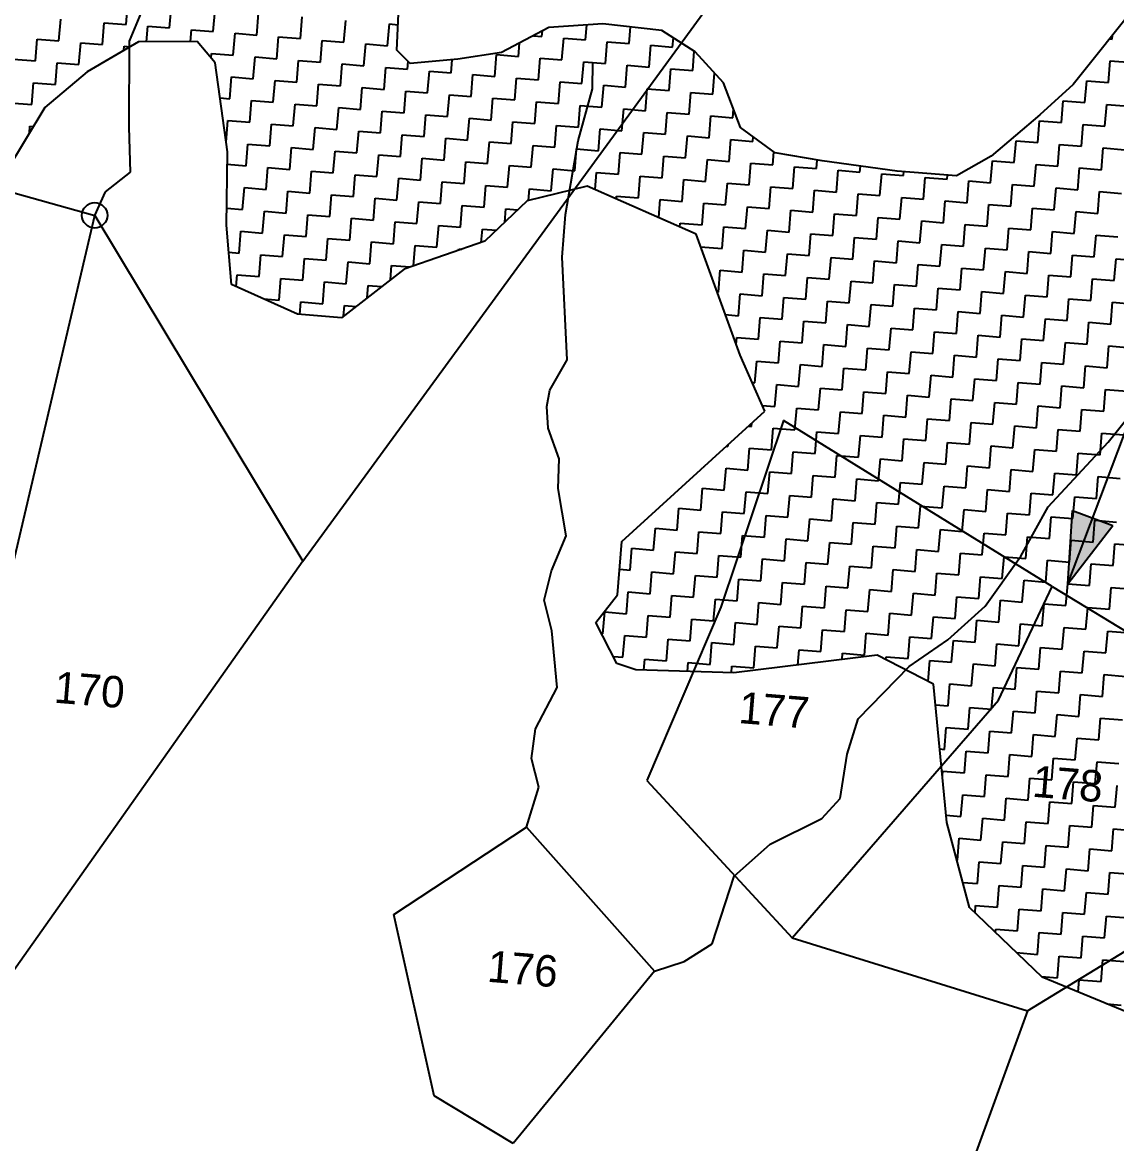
# Model space of a CAD drawing. Header units: metres. Extents: x 286589 to 288713, y 2001360 to 2004418.
# Drawn here: x 287109.2 to 287371.2, y 2003407.2 to 2003675.7 of the extents above; entities that cross this region are included whole.
import ezdxf
from ezdxf.enums import TextEntityAlignment as Align

# ---------------------------------------------------------------- set-up
doc = ezdxf.new("R2010")
doc.units = ezdxf.units.M
doc.header["$MEASUREMENT"] = 0
for name, color, linetype in [('LINE_WATER', 4, 'Continuous'), ('POLY_HATCH', 12, 'Continuous'), ('POLY_PARCEL', 6, 'Continuous'), ('TEXT_PARCEL', 7, 'Continuous')]:
    doc.layers.add(name, color=color, linetype=linetype)
doc.styles.add('TEXT_MAP', font='')
doc.styles.get('TEXT_MAP').set_extended_font_data('Kruti Dev 050')

msp = doc.modelspace()

# ---------------------------------------------------------------- hatches: boundary and pattern name
h = msp.add_hatch(color=256)
h.paths.add_polyline_path([(287365.45, 2003557.01), (287360.63, 2003558.83), (287359.49, 2003541.23)])
h.paths.add_polyline_path([(287359.49, 2003541.23), (287370.28, 2003555.18), (287365.45, 2003557.01)])

# ---------------------------------------------------------------- linework, layer by layer
for points in [[(287359.49, 2003541.23), (287395.42, 2003636.28)], [(287359.49, 2003541.23), (287360.63, 2003558.83)], [(287360.63, 2003558.83), (287370.28, 2003555.18)], [(287359.49, 2003541.23), (287370.28, 2003555.18)]]:
    msp.add_lwpolyline(points)
msp.add_circle((287126.52, 2003629.46), 3.04)
at = {"layer": 'LINE_WATER'}
for p, q in [((287134.85, 2003671.18), (287138.81, 2003680.78)), ((287134.76, 2003650.54), (287134.85, 2003671.18)), ((287245.69, 2003659.74), (287245.81, 2003666.08)), ((287242.3, 2003647.31), (287245.69, 2003659.74)), ((287135.07, 2003639.79), (287134.76, 2003650.54)), ((287239.27, 2003629.69), (287242.3, 2003647.31)), ((287129.13, 2003635.12), (287135.07, 2003639.79)), ((287126.52, 2003629.46), (287129.13, 2003635.12)), ((287238.43, 2003619.44), (287239.27, 2003629.69)), ((287239.64, 2003594.83), (287238.43, 2003619.44)), ((287235.47, 2003587.62), (287239.64, 2003594.83)), ((287234.76, 2003583.71), (287235.47, 2003587.62)), ((287369.18, 2003575.14), (287378.61, 2003586.94)), ((287235.13, 2003578.52), (287234.76, 2003583.71)), ((287237.71, 2003571.16), (287235.13, 2003578.52)), ((287354.81, 2003559.64), (287369.18, 2003575.14)), ((287237.52, 2003564.03), (287237.71, 2003571.16)), ((287239.39, 2003552.76), (287237.52, 2003564.03)), ((287348.29, 2003547.86), (287354.81, 2003559.64)), ((287235.92, 2003544.31), (287239.39, 2003552.76)), ((287339.76, 2003535.85), (287348.29, 2003547.86)), ((287234.15, 2003537.31), (287235.92, 2003544.31)), ((287235.94, 2003530.01), (287234.15, 2003537.31)), ((287330.77, 2003527.85), (287339.76, 2003535.85)), ((287237.22, 2003516.41), (287235.94, 2003530.01)), ((287321.5, 2003521.46), (287330.77, 2003527.85)), ((287309.36, 2003508.95), (287321.5, 2003521.46)), ((287232.04, 2003506.51), (287237.22, 2003516.41)), ((287306.68, 2003500.43), (287309.36, 2003508.95)), ((287231.07, 2003499.44), (287232.04, 2003506.51)), ((287305.02, 2003489.85), (287306.68, 2003500.43)), ((287232.89, 2003492.54), (287231.07, 2003499.44)), ((287229.92, 2003482.95), (287232.89, 2003492.54)), ((287300.66, 2003485.04), (287305.02, 2003489.85)), ((287288.24, 2003478.91), (287300.66, 2003485.04)), ((287279.67, 2003471.27), (287288.24, 2003478.91)), ((287274.38, 2003455.02), (287279.67, 2003471.27)), ((287267.68, 2003450.8), (287274.38, 2003455.02)), ((287260.54, 2003448.53), (287267.68, 2003450.8))]:
    msp.add_line(p, q, dxfattribs=at)
at = {"layer": 'POLY_HATCH', "linetype": 'Continuous'}
for p, q in [((287134.03, 2003675.17), (287134.46, 2003680.39)), ((287144.47, 2003674.32), (287144.89, 2003679.54)), ((287154.9, 2003673.47), (287155.33, 2003678.69)), ((287165.34, 2003672.62), (287165.77, 2003677.83)), ((287117.95, 2003671.23), (287118.38, 2003676.44)), ((287128.39, 2003670.38), (287128.81, 2003675.59)), ((287128.81, 2003675.59), (287134.03, 2003675.17)), ((287175.78, 2003671.77), (287176.2, 2003676.98)), ((287186.21, 2003670.92), (287186.64, 2003676.13)), ((287196.65, 2003670.06), (287197.07, 2003675.28)), ((287197.07, 2003675.28), (287199.13, 2003675.11)), ((287244.04, 2003671.45), (287244.33, 2003675.07)), ((287138.95, 2003671.03), (287139.25, 2003674.74)), ((287139.25, 2003674.74), (287144.47, 2003674.32)), ((287149.45, 2003671.05), (287149.69, 2003673.89)), ((287149.69, 2003673.89), (287154.9, 2003673.47)), ((287159.7, 2003667.82), (287160.12, 2003673.04)), ((287160.12, 2003673.04), (287165.34, 2003672.62)), ((287170.13, 2003666.97), (287170.56, 2003672.19)), ((287170.56, 2003672.19), (287175.78, 2003671.77)), ((287231.57, 2003672.47), (287233.6, 2003672.31)), ((287233.6, 2003672.31), (287233.71, 2003673.6)), ((287254.47, 2003670.6), (287254.8, 2003674.58)), ((287370.12, 2003671.68), (287370.19, 2003672.5)), ((287112.31, 2003666.43), (287112.73, 2003671.65)), ((287112.73, 2003671.65), (287117.95, 2003671.23)), ((287122.74, 2003665.58), (287123.17, 2003670.8)), ((287123.17, 2003670.8), (287128.39, 2003670.38)), ((287133.53, 2003668.99), (287133.61, 2003669.95)), ((287133.61, 2003669.95), (287134.98, 2003669.84)), ((287180.57, 2003666.12), (287180.99, 2003671.34)), ((287180.99, 2003671.34), (287186.21, 2003670.92)), ((287191, 2003665.27), (287191.43, 2003670.49)), ((287191.43, 2003670.49), (287196.65, 2003670.06)), ((287227.96, 2003667.51), (287228.22, 2003670.7)), ((287238.39, 2003666.66), (287238.82, 2003671.88)), ((287238.82, 2003671.88), (287244.04, 2003671.45)), ((287248.83, 2003665.81), (287249.25, 2003671.03)), ((287249.25, 2003671.03), (287254.47, 2003670.6)), ((287259.27, 2003664.96), (287259.69, 2003670.18)), ((287259.69, 2003670.18), (287264.91, 2003669.75)), ((287264.91, 2003669.75), (287265.09, 2003671.94)), ((287369.57, 2003671.73), (287370.12, 2003671.68)), ((287107.09, 2003666.86), (287112.31, 2003666.43)), ((287154.39, 2003667.17), (287154.48, 2003668.25)), ((287154.48, 2003668.25), (287159.7, 2003667.82)), ((287164.49, 2003662.18), (287164.91, 2003667.4)), ((287164.91, 2003667.4), (287170.13, 2003666.97)), ((287211.88, 2003663.57), (287212.13, 2003666.73)), ((287222.31, 2003662.72), (287222.74, 2003667.94)), ((287222.74, 2003667.94), (287227.96, 2003667.51)), ((287232.75, 2003661.87), (287233.18, 2003667.09)), ((287233.18, 2003667.09), (287238.39, 2003666.66)), ((287269.7, 2003664.11), (287270.08, 2003668.75)), ((287117.1, 2003660.79), (287117.53, 2003666.01)), ((287117.53, 2003666.01), (287122.74, 2003665.58)), ((287174.93, 2003661.33), (287175.35, 2003666.55)), ((287175.35, 2003666.55), (287180.57, 2003666.12)), ((287185.36, 2003660.48), (287185.79, 2003665.7)), ((287185.79, 2003665.7), (287191, 2003665.27)), ((287195.8, 2003659.63), (287196.22, 2003664.85)), ((287196.22, 2003664.85), (287201.44, 2003664.42)), ((287201.44, 2003664.42), (287201.59, 2003666.29)), ((287243.19, 2003661.02), (287243.61, 2003666.24)), ((287243.61, 2003666.24), (287248.83, 2003665.81)), ((287253.62, 2003660.17), (287254.05, 2003665.39)), ((287254.05, 2003665.39), (287259.27, 2003664.96)), ((287264.06, 2003659.32), (287264.48, 2003664.54)), ((287264.48, 2003664.54), (287269.7, 2003664.11)), ((287369.27, 2003661.25), (287369.61, 2003665.39)), ((287369.61, 2003665.39), (287369.7, 2003666.46)), ((287369.7, 2003666.46), (287374.91, 2003666.04)), ((287158.85, 2003657.39), (287159.27, 2003662.61)), ((287159.27, 2003662.61), (287164.49, 2003662.18)), ((287169.28, 2003656.54), (287169.71, 2003661.76)), ((287169.71, 2003661.76), (287174.93, 2003661.33)), ((287206.23, 2003658.78), (287206.66, 2003664)), ((287206.66, 2003664), (287211.88, 2003663.57)), ((287216.67, 2003657.93), (287217.1, 2003663.15)), ((287217.1, 2003663.15), (287222.31, 2003662.72)), ((287227.11, 2003657.08), (287227.53, 2003662.29)), ((287227.53, 2003662.29), (287232.75, 2003661.87)), ((287237.54, 2003656.23), (287237.97, 2003661.44)), ((287237.97, 2003661.44), (287243.19, 2003661.02)), ((287274.49, 2003658.47), (287274.91, 2003663.54)), ((287363.63, 2003656.45), (287364.05, 2003661.67)), ((287364.05, 2003661.67), (287369.27, 2003661.25)), ((287111.46, 2003656), (287111.88, 2003661.22)), ((287111.88, 2003661.22), (287117.1, 2003660.79)), ((287179.72, 2003655.69), (287180.14, 2003660.9)), ((287180.14, 2003660.9), (287185.36, 2003660.48)), ((287190.15, 2003654.84), (287190.58, 2003660.05)), ((287190.58, 2003660.05), (287195.8, 2003659.63)), ((287200.59, 2003653.98), (287201.02, 2003659.2)), ((287201.02, 2003659.2), (287206.23, 2003658.78)), ((287247.98, 2003655.38), (287248.4, 2003660.59)), ((287248.4, 2003660.59), (287253.62, 2003660.17)), ((287258.41, 2003654.52), (287258.84, 2003659.74)), ((287258.84, 2003659.74), (287264.06, 2003659.32)), ((287268.85, 2003653.67), (287269.28, 2003658.89)), ((287269.28, 2003658.89), (287274.49, 2003658.47)), ((287106.24, 2003656.42), (287111.46, 2003656)), ((287156.54, 2003657.58), (287158.85, 2003657.39)), ((287163.64, 2003651.74), (287164.06, 2003656.96)), ((287164.06, 2003656.96), (287169.28, 2003656.54)), ((287174.07, 2003650.89), (287174.5, 2003656.11)), ((287174.5, 2003656.11), (287179.72, 2003655.69)), ((287211.03, 2003653.13), (287211.45, 2003658.35)), ((287211.45, 2003658.35), (287216.67, 2003657.93)), ((287221.46, 2003652.28), (287221.89, 2003657.5)), ((287221.89, 2003657.5), (287227.11, 2003657.08)), ((287231.9, 2003651.43), (287232.32, 2003656.65)), ((287232.32, 2003656.65), (287237.54, 2003656.23)), ((287357.98, 2003651.66), (287358.41, 2003656.88)), ((287358.41, 2003656.88), (287363.63, 2003656.45)), ((287368.42, 2003650.81), (287368.85, 2003656.03)), ((287368.85, 2003656.03), (287374.06, 2003655.6)), ((287184.51, 2003650.04), (287184.94, 2003655.26)), ((287184.94, 2003655.26), (287190.15, 2003654.84)), ((287194.95, 2003649.19), (287195.37, 2003654.41)), ((287195.37, 2003654.41), (287200.59, 2003653.98)), ((287205.38, 2003648.34), (287205.81, 2003653.56)), ((287205.81, 2003653.56), (287211.03, 2003653.13)), ((287242.34, 2003650.58), (287242.76, 2003655.8)), ((287242.76, 2003655.8), (287247.98, 2003655.38)), ((287252.77, 2003649.73), (287253.2, 2003654.95)), ((287253.2, 2003654.95), (287258.41, 2003654.52)), ((287263.21, 2003648.88), (287263.63, 2003654.1)), ((287263.63, 2003654.1), (287268.85, 2003653.67)), ((287279.29, 2003652.82), (287279.46, 2003654.89)), ((287110.9, 2003649.14), (287111.03, 2003650.78)), ((287111.03, 2003650.78), (287111.85, 2003650.71)), ((287158, 2003647.02), (287158.42, 2003652.17)), ((287158.42, 2003652.17), (287163.64, 2003651.74)), ((287168.43, 2003646.1), (287168.86, 2003651.32)), ((287168.86, 2003651.32), (287174.07, 2003650.89)), ((287215.82, 2003647.49), (287216.24, 2003652.71)), ((287216.24, 2003652.71), (287221.46, 2003652.28)), ((287226.26, 2003646.64), (287226.68, 2003651.86)), ((287226.68, 2003651.86), (287231.9, 2003651.43)), ((287236.69, 2003645.79), (287237.12, 2003651.01)), ((287237.12, 2003651.01), (287242.34, 2003650.58)), ((287273.64, 2003648.03), (287274.07, 2003653.25)), ((287274.07, 2003653.25), (287279.29, 2003652.82)), ((287352.34, 2003646.87), (287352.77, 2003652.09)), ((287352.77, 2003652.09), (287357.98, 2003651.66)), ((287362.78, 2003646.02), (287363.2, 2003651.24)), ((287363.2, 2003651.24), (287368.42, 2003650.81)), ((287178.87, 2003645.25), (287179.29, 2003650.47)), ((287179.29, 2003650.47), (287184.51, 2003650.04)), ((287189.3, 2003644.4), (287189.73, 2003649.62)), ((287189.73, 2003649.62), (287194.95, 2003649.19)), ((287199.74, 2003643.55), (287200.17, 2003648.77)), ((287200.17, 2003648.77), (287205.38, 2003648.34)), ((287247.13, 2003644.94), (287247.55, 2003650.16)), ((287247.55, 2003650.16), (287252.77, 2003649.73)), ((287257.56, 2003644.09), (287257.99, 2003649.31)), ((287257.99, 2003649.31), (287263.21, 2003648.88)), ((287268, 2003643.24), (287268.43, 2003648.46)), ((287268.43, 2003648.46), (287273.64, 2003648.03)), ((287284.08, 2003647.18), (287284.17, 2003648.29)), ((287162.79, 2003641.31), (287163.21, 2003646.53)), ((287163.21, 2003646.53), (287168.43, 2003646.1)), ((287173.22, 2003640.46), (287173.65, 2003645.68)), ((287173.65, 2003645.68), (287178.87, 2003645.25)), ((287210.18, 2003642.7), (287210.6, 2003647.92)), ((287210.6, 2003647.92), (287215.82, 2003647.49)), ((287220.61, 2003641.85), (287221.04, 2003647.07)), ((287221.04, 2003647.07), (287226.26, 2003646.64)), ((287231.05, 2003641), (287231.47, 2003646.21)), ((287231.47, 2003646.21), (287236.69, 2003645.79)), ((287241.48, 2003640.15), (287241.91, 2003645.36)), ((287241.91, 2003645.36), (287247.13, 2003644.94)), ((287278.44, 2003642.39), (287278.86, 2003647.6)), ((287278.86, 2003647.6), (287284.08, 2003647.18)), ((287346.7, 2003642.08), (287347.12, 2003647.29)), ((287347.12, 2003647.29), (287352.34, 2003646.87)), ((287357.13, 2003641.22), (287357.56, 2003646.44)), ((287357.56, 2003646.44), (287362.78, 2003646.02)), ((287367.57, 2003640.37), (287367.99, 2003645.59)), ((287367.99, 2003645.59), (287373.21, 2003645.17)), ((287183.66, 2003639.61), (287184.09, 2003644.82)), ((287184.09, 2003644.82), (287189.3, 2003644.4)), ((287194.1, 2003638.76), (287194.52, 2003643.97)), ((287194.52, 2003643.97), (287199.74, 2003643.55)), ((287204.53, 2003637.91), (287204.96, 2003643.12)), ((287204.96, 2003643.12), (287210.18, 2003642.7)), ((287251.92, 2003639.3), (287252.35, 2003644.51)), ((287252.35, 2003644.51), (287257.56, 2003644.09)), ((287262.36, 2003638.44), (287262.78, 2003643.66)), ((287262.78, 2003643.66), (287268, 2003643.24)), ((287272.79, 2003637.59), (287273.22, 2003642.81)), ((287273.22, 2003642.81), (287278.44, 2003642.39)), ((287288.87, 2003641.54), (287289.13, 2003644.67)), ((287299.31, 2003640.69), (287299.47, 2003642.71)), ((287158.28, 2003641.68), (287162.79, 2003641.31)), ((287167.58, 2003635.66), (287168.01, 2003640.88)), ((287168.01, 2003640.88), (287173.22, 2003640.46)), ((287178.02, 2003634.81), (287178.44, 2003640.03)), ((287178.44, 2003640.03), (287183.66, 2003639.61)), ((287214.97, 2003637.05), (287215.39, 2003642.27)), ((287215.39, 2003642.27), (287220.61, 2003641.85)), ((287225.4, 2003636.2), (287225.83, 2003641.42)), ((287225.83, 2003641.42), (287231.05, 2003641)), ((287235.84, 2003635.35), (287236.27, 2003640.57)), ((287236.27, 2003640.57), (287241.48, 2003640.15)), ((287283.23, 2003636.74), (287283.65, 2003641.96)), ((287283.65, 2003641.96), (287288.87, 2003641.54)), ((287293.67, 2003635.89), (287294.09, 2003641.11)), ((287294.09, 2003641.11), (287299.31, 2003640.69)), ((287304.1, 2003635.04), (287304.53, 2003640.26)), ((287304.53, 2003640.26), (287309.75, 2003639.83)), ((287309.75, 2003639.83), (287309.86, 2003641.26)), ((287320.18, 2003638.98), (287320.26, 2003639.93)), ((287341.05, 2003637.28), (287341.48, 2003642.5)), ((287341.48, 2003642.5), (287346.7, 2003642.08)), ((287351.49, 2003636.43), (287351.92, 2003641.65)), ((287351.92, 2003641.65), (287357.13, 2003641.22)), ((287361.93, 2003635.58), (287362.35, 2003640.8)), ((287362.35, 2003640.8), (287367.57, 2003640.37)), ((287188.45, 2003633.96), (287188.88, 2003639.18)), ((287188.88, 2003639.18), (287194.1, 2003638.76)), ((287198.89, 2003633.11), (287199.31, 2003638.33)), ((287199.31, 2003638.33), (287204.53, 2003637.91)), ((287209.33, 2003632.26), (287209.75, 2003637.48)), ((287209.75, 2003637.48), (287214.97, 2003637.05)), ((287246.37, 2003635.63), (287246.7, 2003639.72)), ((287246.7, 2003639.72), (287251.92, 2003639.3)), ((287256.71, 2003633.65), (287257.14, 2003638.87)), ((287257.14, 2003638.87), (287262.36, 2003638.44)), ((287267.15, 2003632.8), (287267.57, 2003638.02)), ((287267.57, 2003638.02), (287272.79, 2003637.59)), ((287314.54, 2003634.19), (287314.96, 2003639.41)), ((287314.96, 2003639.41), (287320.18, 2003638.98)), ((287324.97, 2003633.34), (287325.4, 2003638.56)), ((287325.4, 2003638.56), (287330.62, 2003638.13)), ((287330.62, 2003638.13), (287330.69, 2003639.08)), ((287335.41, 2003632.49), (287335.84, 2003637.71)), ((287335.84, 2003637.71), (287341.05, 2003637.28)), ((287161.94, 2003630.87), (287162.36, 2003636.09)), ((287162.36, 2003636.09), (287167.58, 2003635.66)), ((287172.37, 2003630.02), (287172.8, 2003635.24)), ((287172.8, 2003635.24), (287178.02, 2003634.81)), ((287219.76, 2003631.41), (287220.19, 2003636.63)), ((287220.19, 2003636.63), (287225.4, 2003636.2)), ((287230.4, 2003633.03), (287230.62, 2003635.78)), ((287230.62, 2003635.78), (287235.84, 2003635.35)), ((287277.59, 2003631.95), (287278.01, 2003637.17)), ((287278.01, 2003637.17), (287283.23, 2003636.74)), ((287288.02, 2003631.1), (287288.45, 2003636.32)), ((287288.45, 2003636.32), (287293.67, 2003635.89)), ((287298.46, 2003630.25), (287298.88, 2003635.47)), ((287298.88, 2003635.47), (287304.1, 2003635.04)), ((287308.89, 2003629.4), (287309.32, 2003634.62)), ((287309.32, 2003634.62), (287314.54, 2003634.19)), ((287345.85, 2003631.64), (287346.27, 2003636.86)), ((287346.27, 2003636.86), (287351.49, 2003636.43)), ((287356.28, 2003630.79), (287356.71, 2003636.01)), ((287356.71, 2003636.01), (287361.93, 2003635.58)), ((287366.72, 2003629.94), (287367.14, 2003635.16)), ((287367.14, 2003635.16), (287372.36, 2003634.73)), ((287182.81, 2003629.17), (287183.23, 2003634.39)), ((287183.23, 2003634.39), (287188.45, 2003633.96)), ((287193.25, 2003628.32), (287193.67, 2003633.54)), ((287193.67, 2003633.54), (287198.89, 2003633.11)), ((287203.68, 2003627.47), (287204.11, 2003632.69)), ((287204.11, 2003632.69), (287209.33, 2003632.26)), ((287214.12, 2003626.62), (287214.54, 2003631.84)), ((287214.54, 2003631.84), (287219.76, 2003631.41)), ((287251.44, 2003633.4), (287251.5, 2003634.08)), ((287251.5, 2003634.08), (287256.71, 2003633.65)), ((287261.58, 2003628.92), (287261.93, 2003633.23)), ((287261.93, 2003633.23), (287267.15, 2003632.8)), ((287271.94, 2003627.16), (287272.37, 2003632.38)), ((287272.37, 2003632.38), (287277.59, 2003631.95)), ((287319.33, 2003628.55), (287319.76, 2003633.77)), ((287319.76, 2003633.77), (287324.97, 2003633.34)), ((287329.77, 2003627.7), (287330.19, 2003632.92)), ((287330.19, 2003632.92), (287335.41, 2003632.49)), ((287340.2, 2003626.85), (287340.63, 2003632.06)), ((287340.63, 2003632.06), (287345.85, 2003631.64)), ((287158.13, 2003631.18), (287161.94, 2003630.87)), ((287166.73, 2003625.23), (287167.16, 2003630.45)), ((287167.16, 2003630.45), (287172.37, 2003630.02)), ((287177.17, 2003624.38), (287177.59, 2003629.6)), ((287177.59, 2003629.6), (287182.81, 2003629.17)), ((287224.72, 2003627.83), (287224.98, 2003630.99)), ((287224.98, 2003630.99), (287227.79, 2003630.76)), ((287282.38, 2003626.31), (287282.8, 2003631.53)), ((287282.8, 2003631.53), (287288.02, 2003631.1)), ((287292.81, 2003625.46), (287293.24, 2003630.67)), ((287293.24, 2003630.67), (287298.46, 2003630.25)), ((287303.25, 2003624.61), (287303.68, 2003629.82)), ((287303.68, 2003629.82), (287308.89, 2003629.4)), ((287350.64, 2003626), (287351.06, 2003631.21)), ((287351.06, 2003631.21), (287356.28, 2003630.79)), ((287361.08, 2003625.15), (287361.5, 2003630.36)), ((287361.5, 2003630.36), (287366.72, 2003629.94)), ((287187.6, 2003623.53), (287188.03, 2003628.75)), ((287188.03, 2003628.75), (287193.25, 2003628.32)), ((287198.04, 2003622.68), (287198.46, 2003627.89)), ((287198.46, 2003627.89), (287203.68, 2003627.47)), ((287208.47, 2003621.83), (287208.9, 2003627.04)), ((287208.9, 2003627.04), (287214.12, 2003626.62)), ((287266.65, 2003626.68), (287266.72, 2003627.58)), ((287266.72, 2003627.58), (287271.94, 2003627.16)), ((287276.74, 2003621.51), (287277.16, 2003626.73)), ((287277.16, 2003626.73), (287282.38, 2003626.31)), ((287313.69, 2003623.76), (287314.11, 2003628.97)), ((287314.11, 2003628.97), (287319.33, 2003628.55)), ((287324.12, 2003622.9), (287324.55, 2003628.12)), ((287324.55, 2003628.12), (287329.77, 2003627.7)), ((287334.56, 2003622.05), (287334.98, 2003627.27)), ((287334.98, 2003627.27), (287340.2, 2003626.85)), ((287161.09, 2003620.44), (287161.51, 2003625.65)), ((287161.51, 2003625.65), (287166.73, 2003625.23)), ((287171.52, 2003619.58), (287171.95, 2003624.8)), ((287171.95, 2003624.8), (287177.17, 2003624.38)), ((287181.96, 2003618.73), (287182.38, 2003623.95)), ((287182.38, 2003623.95), (287187.6, 2003623.53)), ((287219.07, 2003622.95), (287219.34, 2003626.19)), ((287219.34, 2003626.19), (287222.72, 2003625.92)), ((287287.17, 2003620.66), (287287.6, 2003625.88)), ((287287.6, 2003625.88), (287292.81, 2003625.46)), ((287297.61, 2003619.81), (287298.03, 2003625.03)), ((287298.03, 2003625.03), (287303.25, 2003624.61)), ((287308.04, 2003618.96), (287308.47, 2003624.18)), ((287308.47, 2003624.18), (287313.69, 2003623.76)), ((287345, 2003621.2), (287345.42, 2003626.42)), ((287345.42, 2003626.42), (287350.64, 2003626)), ((287355.43, 2003620.35), (287355.86, 2003625.57)), ((287355.86, 2003625.57), (287361.08, 2003625.15)), ((287365.87, 2003619.5), (287366.29, 2003624.72)), ((287366.29, 2003624.72), (287371.51, 2003624.29)), ((287192.4, 2003617.88), (287192.82, 2003623.1)), ((287192.82, 2003623.1), (287198.04, 2003622.68)), ((287202.86, 2003617.38), (287203.26, 2003622.25)), ((287203.26, 2003622.25), (287208.47, 2003621.83)), ((287213.67, 2003621.09), (287213.69, 2003621.4)), ((287213.69, 2003621.4), (287214.4, 2003621.34)), ((287271.61, 2003621.93), (287276.74, 2003621.51)), ((287281.53, 2003615.87), (287281.95, 2003621.09)), ((287281.95, 2003621.09), (287287.17, 2003620.66)), ((287318.48, 2003618.11), (287318.91, 2003623.33)), ((287318.91, 2003623.33), (287324.12, 2003622.9)), ((287328.92, 2003617.26), (287329.34, 2003622.48)), ((287329.34, 2003622.48), (287334.56, 2003622.05)), ((287339.35, 2003616.41), (287339.78, 2003621.63)), ((287339.78, 2003621.63), (287345, 2003621.2)), ((287158.61, 2003620.64), (287161.09, 2003620.44)), ((287165.88, 2003614.79), (287166.3, 2003620.01)), ((287166.3, 2003620.01), (287171.52, 2003619.58)), ((287176.32, 2003613.94), (287176.74, 2003619.16)), ((287176.74, 2003619.16), (287181.96, 2003618.73)), ((287291.96, 2003615.02), (287292.39, 2003620.24)), ((287292.39, 2003620.24), (287297.61, 2003619.81)), ((287302.4, 2003614.17), (287302.83, 2003619.39)), ((287302.83, 2003619.39), (287308.04, 2003618.96)), ((287312.84, 2003613.32), (287313.26, 2003618.54)), ((287313.26, 2003618.54), (287318.48, 2003618.11)), ((287349.79, 2003615.56), (287350.21, 2003620.78)), ((287350.21, 2003620.78), (287355.43, 2003620.35)), ((287360.22, 2003614.71), (287360.65, 2003619.93)), ((287360.65, 2003619.93), (287365.87, 2003619.5)), ((287370.66, 2003613.86), (287371.09, 2003619.08)), ((287371.09, 2003619.08), (287376.3, 2003618.65)), ((287186.75, 2003613.09), (287187.18, 2003618.31)), ((287187.18, 2003618.31), (287192.4, 2003617.88)), ((287197.34, 2003614.06), (287197.61, 2003617.46)), ((287197.61, 2003617.46), (287202.04, 2003617.1)), ((287275.88, 2003611.08), (287276.31, 2003616.3)), ((287276.31, 2003616.3), (287281.53, 2003615.87)), ((287323.27, 2003612.47), (287323.7, 2003617.69)), ((287323.7, 2003617.69), (287328.92, 2003617.26)), ((287333.71, 2003611.62), (287334.13, 2003616.84)), ((287334.13, 2003616.84), (287339.35, 2003616.41)), ((287344.15, 2003610.77), (287344.57, 2003615.99)), ((287344.57, 2003615.99), (287349.79, 2003615.56)), ((287160.43, 2003612.41), (287160.66, 2003615.22)), ((287160.66, 2003615.22), (287165.88, 2003614.79)), ((287170.67, 2003609.15), (287171.1, 2003614.37)), ((287171.1, 2003614.37), (287176.32, 2003613.94)), ((287181.11, 2003608.3), (287181.53, 2003613.52)), ((287181.53, 2003613.52), (287186.75, 2003613.09)), ((287286.32, 2003610.23), (287286.75, 2003615.45)), ((287286.75, 2003615.45), (287291.96, 2003615.02)), ((287296.76, 2003609.38), (287297.18, 2003614.6)), ((287297.18, 2003614.6), (287302.4, 2003614.17)), ((287307.19, 2003608.53), (287307.62, 2003613.74)), ((287307.62, 2003613.74), (287312.84, 2003613.32)), ((287354.58, 2003609.92), (287355.01, 2003615.13)), ((287355.01, 2003615.13), (287360.22, 2003614.71)), ((287365.02, 2003609.07), (287365.44, 2003614.28)), ((287365.44, 2003614.28), (287370.66, 2003613.86)), ((287191.73, 2003609.71), (287191.97, 2003612.67)), ((287191.97, 2003612.67), (287195.2, 2003612.4)), ((287275.54, 2003611.11), (287275.88, 2003611.08)), ((287280.68, 2003605.43), (287281.1, 2003610.65)), ((287281.1, 2003610.65), (287286.32, 2003610.23)), ((287317.63, 2003607.68), (287318.05, 2003612.89)), ((287318.05, 2003612.89), (287323.27, 2003612.47)), ((287328.07, 2003606.82), (287328.49, 2003612.04)), ((287328.49, 2003612.04), (287333.71, 2003611.62)), ((287338.5, 2003605.97), (287338.93, 2003611.19)), ((287338.93, 2003611.19), (287344.15, 2003610.77)), ((287348.94, 2003605.12), (287349.36, 2003610.34)), ((287349.36, 2003610.34), (287354.58, 2003609.92)), ((287167, 2003609.45), (287170.67, 2003609.15)), ((287175.65, 2003605.75), (287175.89, 2003608.72)), ((287175.89, 2003608.72), (287181.11, 2003608.3)), ((287186.12, 2003605.35), (287186.33, 2003607.87)), ((287186.33, 2003607.87), (287189.08, 2003607.65)), ((287291.11, 2003604.58), (287291.54, 2003609.8)), ((287291.54, 2003609.8), (287296.76, 2003609.38)), ((287301.55, 2003603.73), (287301.97, 2003608.95)), ((287301.97, 2003608.95), (287307.19, 2003608.53)), ((287311.99, 2003602.88), (287312.41, 2003608.1)), ((287312.41, 2003608.1), (287317.63, 2003607.68)), ((287359.37, 2003604.27), (287359.8, 2003609.49)), ((287359.8, 2003609.49), (287365.02, 2003609.07)), ((287369.81, 2003603.42), (287370.24, 2003608.64)), ((287370.24, 2003608.64), (287375.45, 2003608.22)), ((287277.51, 2003605.69), (287280.68, 2003605.43)), ((287285.47, 2003599.79), (287285.9, 2003605.01)), ((287285.9, 2003605.01), (287291.11, 2003604.58)), ((287322.42, 2003602.03), (287322.85, 2003607.25)), ((287322.85, 2003607.25), (287328.07, 2003606.82)), ((287332.86, 2003601.18), (287333.28, 2003606.4)), ((287333.28, 2003606.4), (287338.5, 2003605.97)), ((287343.29, 2003600.33), (287343.72, 2003605.55)), ((287343.72, 2003605.55), (287348.94, 2003605.12)), ((287295.91, 2003598.94), (287296.33, 2003604.16)), ((287296.33, 2003604.16), (287301.55, 2003603.73)), ((287306.34, 2003598.09), (287306.77, 2003603.31)), ((287306.77, 2003603.31), (287311.99, 2003602.88)), ((287316.78, 2003597.24), (287317.2, 2003602.46)), ((287317.2, 2003602.46), (287322.42, 2003602.03)), ((287353.73, 2003599.48), (287354.16, 2003604.7)), ((287354.16, 2003604.7), (287359.37, 2003604.27)), ((287364.17, 2003598.63), (287364.59, 2003603.85)), ((287364.59, 2003603.85), (287369.81, 2003603.42)), ((287280.11, 2003598.53), (287280.25, 2003600.22)), ((287280.25, 2003600.22), (287285.47, 2003599.79)), ((287327.21, 2003596.39), (287327.64, 2003601.61)), ((287327.64, 2003601.61), (287332.86, 2003601.18)), ((287337.65, 2003595.54), (287338.08, 2003600.76)), ((287338.08, 2003600.76), (287343.29, 2003600.33)), ((287348.09, 2003594.69), (287348.51, 2003599.91)), ((287348.51, 2003599.91), (287353.73, 2003599.48)), ((287290.26, 2003594.15), (287290.69, 2003599.37)), ((287290.69, 2003599.37), (287295.91, 2003598.94)), ((287300.7, 2003593.3), (287301.12, 2003598.52)), ((287301.12, 2003598.52), (287306.34, 2003598.09)), ((287311.14, 2003592.45), (287311.56, 2003597.66)), ((287311.56, 2003597.66), (287316.78, 2003597.24)), ((287358.52, 2003593.84), (287358.95, 2003599.05)), ((287358.95, 2003599.05), (287364.17, 2003598.63)), ((287368.96, 2003592.99), (287369.38, 2003598.2)), ((287369.38, 2003598.2), (287374.6, 2003597.78)), ((287284.62, 2003589.36), (287285.04, 2003594.57)), ((287285.04, 2003594.57), (287290.26, 2003594.15)), ((287321.57, 2003591.6), (287322, 2003596.81)), ((287322, 2003596.81), (287327.21, 2003596.39)), ((287332.01, 2003590.75), (287332.43, 2003595.96)), ((287332.43, 2003595.96), (287337.65, 2003595.54)), ((287342.44, 2003589.89), (287342.87, 2003595.11)), ((287342.87, 2003595.11), (287348.09, 2003594.69)), ((287352.88, 2003589.04), (287353.31, 2003594.26)), ((287353.31, 2003594.26), (287358.52, 2003593.84)), ((287295.06, 2003588.5), (287295.48, 2003593.72)), ((287295.48, 2003593.72), (287300.7, 2003593.3)), ((287305.49, 2003587.65), (287305.92, 2003592.87)), ((287305.92, 2003592.87), (287311.14, 2003592.45)), ((287315.93, 2003586.8), (287316.35, 2003592.02)), ((287316.35, 2003592.02), (287321.57, 2003591.6)), ((287363.32, 2003588.19), (287363.74, 2003593.41)), ((287363.74, 2003593.41), (287368.96, 2003592.99)), ((287283.96, 2003589.41), (287284.62, 2003589.36)), ((287289.41, 2003583.71), (287289.84, 2003588.93)), ((287289.84, 2003588.93), (287295.06, 2003588.5)), ((287326.36, 2003585.95), (287326.79, 2003591.17)), ((287326.79, 2003591.17), (287332.01, 2003590.75)), ((287336.8, 2003585.1), (287337.23, 2003590.32)), ((287337.23, 2003590.32), (287342.44, 2003589.89)), ((287347.24, 2003584.25), (287347.66, 2003589.47)), ((287347.66, 2003589.47), (287352.88, 2003589.04)), ((287299.85, 2003582.86), (287300.27, 2003588.08)), ((287300.27, 2003588.08), (287305.49, 2003587.65)), ((287310.28, 2003582.01), (287310.71, 2003587.23)), ((287310.71, 2003587.23), (287315.93, 2003586.8)), ((287320.72, 2003581.16), (287321.15, 2003586.38)), ((287321.15, 2003586.38), (287326.36, 2003585.95)), ((287357.67, 2003583.4), (287358.1, 2003588.62)), ((287358.1, 2003588.62), (287363.32, 2003588.19)), ((287368.11, 2003582.55), (287368.53, 2003587.77)), ((287368.53, 2003587.77), (287373.75, 2003587.34)), ((287286.38, 2003583.96), (287289.41, 2003583.71)), ((287331.16, 2003580.31), (287331.58, 2003585.53)), ((287331.58, 2003585.53), (287336.8, 2003585.1)), ((287341.59, 2003579.46), (287342.02, 2003584.68)), ((287342.02, 2003584.68), (287347.24, 2003584.25)), ((287352.03, 2003578.61), (287352.45, 2003583.83)), ((287352.45, 2003583.83), (287357.67, 2003583.4)), ((287294.2, 2003578.07), (287294.63, 2003583.29)), ((287294.63, 2003583.29), (287299.85, 2003582.86)), ((287304.64, 2003577.22), (287305.07, 2003582.44)), ((287305.07, 2003582.44), (287310.28, 2003582.01)), ((287315.08, 2003576.37), (287315.5, 2003581.59)), ((287315.5, 2003581.59), (287320.72, 2003581.16)), ((287362.47, 2003577.76), (287362.89, 2003582.98)), ((287362.89, 2003582.98), (287368.11, 2003582.55)), ((287283.01, 2003578.98), (287283.77, 2003578.92)), ((287283.77, 2003578.92), (287283.83, 2003579.73)), ((287288.56, 2003573.28), (287288.99, 2003578.49)), ((287288.99, 2003578.49), (287294.2, 2003578.07)), ((287325.51, 2003575.52), (287325.94, 2003580.73)), ((287325.94, 2003580.73), (287331.16, 2003580.31)), ((287335.95, 2003574.67), (287336.37, 2003579.88)), ((287336.37, 2003579.88), (287341.59, 2003579.46)), ((287346.39, 2003573.82), (287346.81, 2003579.03)), ((287346.81, 2003579.03), (287352.03, 2003578.61)), ((287356.82, 2003572.96), (287357.25, 2003578.18)), ((287357.25, 2003578.18), (287362.47, 2003577.76)), ((287299, 2003572.42), (287299.42, 2003577.64)), ((287299.42, 2003577.64), (287304.64, 2003577.22)), ((287309.43, 2003571.57), (287309.86, 2003576.79)), ((287309.86, 2003576.79), (287315.08, 2003576.37)), ((287319.87, 2003570.72), (287320.3, 2003575.94)), ((287320.3, 2003575.94), (287325.51, 2003575.52)), ((287367.26, 2003572.11), (287367.68, 2003577.33)), ((287367.68, 2003577.33), (287372.9, 2003576.91)), ((287277.73, 2003574.16), (287278.13, 2003574.13)), ((287278.13, 2003574.13), (287278.16, 2003574.55)), ((287282.92, 2003568.48), (287283.34, 2003573.7)), ((287283.34, 2003573.7), (287288.56, 2003573.28)), ((287293.35, 2003567.63), (287293.78, 2003572.85)), ((287293.78, 2003572.85), (287299, 2003572.42)), ((287330.31, 2003569.87), (287330.73, 2003575.09)), ((287330.73, 2003575.09), (287335.95, 2003574.67)), ((287340.74, 2003569.02), (287341.17, 2003574.24)), ((287341.17, 2003574.24), (287346.39, 2003573.82)), ((287351.18, 2003568.17), (287351.6, 2003573.39)), ((287351.6, 2003573.39), (287356.82, 2003572.96)), ((287303.79, 2003566.78), (287304.22, 2003572)), ((287304.22, 2003572), (287309.43, 2003571.57)), ((287314.23, 2003565.93), (287314.65, 2003571.15)), ((287314.65, 2003571.15), (287319.87, 2003570.72)), ((287324.66, 2003565.08), (287325.09, 2003570.3)), ((287325.09, 2003570.3), (287330.31, 2003569.87)), ((287361.61, 2003567.32), (287362.04, 2003572.54)), ((287362.04, 2003572.54), (287367.26, 2003572.11)), ((287272.44, 2003569.34), (287272.48, 2003569.33)), ((287272.48, 2003569.33), (287272.49, 2003569.38)), ((287277.27, 2003563.69), (287277.7, 2003568.91)), ((287277.7, 2003568.91), (287282.92, 2003568.48)), ((287287.71, 2003562.84), (287288.14, 2003568.06)), ((287288.14, 2003568.06), (287293.35, 2003567.63)), ((287335.1, 2003564.23), (287335.52, 2003569.45)), ((287335.52, 2003569.45), (287340.74, 2003569.02)), ((287345.54, 2003563.38), (287345.96, 2003568.6)), ((287345.96, 2003568.6), (287351.18, 2003568.17)), ((287355.97, 2003562.53), (287356.4, 2003567.75)), ((287356.4, 2003567.75), (287361.61, 2003567.32)), ((287298.15, 2003561.99), (287298.57, 2003567.21)), ((287298.57, 2003567.21), (287303.79, 2003566.78)), ((287308.58, 2003561.14), (287309.01, 2003566.36)), ((287309.01, 2003566.36), (287314.23, 2003565.93)), ((287319.02, 2003560.29), (287319.44, 2003565.51)), ((287319.44, 2003565.51), (287324.66, 2003565.08)), ((287366.41, 2003561.68), (287366.83, 2003566.9)), ((287366.83, 2003566.9), (287372.05, 2003566.47)), ((287271.63, 2003558.9), (287272.06, 2003564.12)), ((287272.06, 2003564.12), (287277.27, 2003563.69)), ((287282.07, 2003558.05), (287282.49, 2003563.26)), ((287282.49, 2003563.26), (287287.71, 2003562.84)), ((287292.5, 2003557.2), (287292.93, 2003562.41)), ((287292.93, 2003562.41), (287298.15, 2003561.99)), ((287329.46, 2003559.44), (287329.88, 2003564.65)), ((287329.88, 2003564.65), (287335.1, 2003564.23)), ((287339.89, 2003558.59), (287340.32, 2003563.8)), ((287340.32, 2003563.8), (287345.54, 2003563.38)), ((287350.33, 2003557.74), (287350.75, 2003562.95)), ((287350.75, 2003562.95), (287355.97, 2003562.53)), ((287360.76, 2003556.88), (287361.19, 2003562.1)), ((287361.19, 2003562.1), (287366.41, 2003561.68)), ((287302.94, 2003556.35), (287303.37, 2003561.56)), ((287303.37, 2003561.56), (287308.58, 2003561.14)), ((287313.38, 2003555.49), (287313.8, 2003560.71)), ((287313.8, 2003560.71), (287319.02, 2003560.29)), ((287323.81, 2003554.64), (287324.24, 2003559.86)), ((287324.24, 2003559.86), (287329.46, 2003559.44)), ((287265.99, 2003554.1), (287266.41, 2003559.32)), ((287266.41, 2003559.32), (287271.63, 2003558.9)), ((287276.42, 2003553.25), (287276.85, 2003558.47)), ((287276.85, 2003558.47), (287282.07, 2003558.05)), ((287286.86, 2003552.4), (287287.29, 2003557.62)), ((287287.29, 2003557.62), (287292.5, 2003557.2)), ((287297.3, 2003551.55), (287297.72, 2003556.77)), ((287297.72, 2003556.77), (287302.94, 2003556.35)), ((287334.25, 2003553.79), (287334.67, 2003559.01)), ((287334.67, 2003559.01), (287339.89, 2003558.59)), ((287344.68, 2003552.94), (287345.11, 2003558.16)), ((287345.11, 2003558.16), (287350.33, 2003557.74)), ((287355.12, 2003552.09), (287355.55, 2003557.31)), ((287355.55, 2003557.31), (287360.76, 2003556.88)), ((287260.34, 2003549.31), (287260.77, 2003554.53)), ((287260.77, 2003554.53), (287265.99, 2003554.1)), ((287307.73, 2003550.7), (287308.16, 2003555.92)), ((287308.16, 2003555.92), (287313.38, 2003555.49)), ((287318.17, 2003549.85), (287318.59, 2003555.07)), ((287318.59, 2003555.07), (287323.81, 2003554.64)), ((287328.6, 2003549), (287329.03, 2003554.22)), ((287329.03, 2003554.22), (287334.25, 2003553.79)), ((287365.56, 2003551.24), (287365.98, 2003556.46)), ((287365.98, 2003556.46), (287371.2, 2003556.03)), ((287270.78, 2003548.46), (287271.21, 2003553.68)), ((287271.21, 2003553.68), (287276.42, 2003553.25)), ((287281.22, 2003547.61), (287281.64, 2003552.83)), ((287281.64, 2003552.83), (287286.86, 2003552.4)), ((287291.65, 2003546.76), (287292.08, 2003551.98)), ((287292.08, 2003551.98), (287297.3, 2003551.55)), ((287339.04, 2003548.15), (287339.47, 2003553.37)), ((287339.47, 2003553.37), (287344.68, 2003552.94)), ((287349.48, 2003547.3), (287349.9, 2003552.52)), ((287349.9, 2003552.52), (287355.12, 2003552.09)), ((287359.91, 2003546.45), (287360.34, 2003551.67)), ((287360.34, 2003551.67), (287365.56, 2003551.24)), ((287254.7, 2003544.52), (287255.13, 2003549.74)), ((287255.13, 2003549.74), (287260.34, 2003549.31)), ((287265.14, 2003543.67), (287265.56, 2003548.89)), ((287265.56, 2003548.89), (287270.78, 2003548.46)), ((287302.09, 2003545.91), (287302.51, 2003551.13)), ((287302.51, 2003551.13), (287307.73, 2003550.7)), ((287312.53, 2003545.06), (287312.95, 2003550.28)), ((287312.95, 2003550.28), (287318.17, 2003549.85)), ((287322.96, 2003544.21), (287323.39, 2003549.43)), ((287323.39, 2003549.43), (287328.6, 2003549)), ((287370.35, 2003545.6), (287370.77, 2003550.82)), ((287370.77, 2003550.82), (287375.99, 2003550.39)), ((287275.57, 2003542.82), (287276, 2003548.04)), ((287276, 2003548.04), (287281.22, 2003547.61)), ((287286.01, 2003541.97), (287286.43, 2003547.19)), ((287286.43, 2003547.19), (287291.65, 2003546.76)), ((287296.45, 2003541.12), (287296.87, 2003546.33)), ((287296.87, 2003546.33), (287302.09, 2003545.91)), ((287333.4, 2003543.36), (287333.82, 2003548.58)), ((287333.82, 2003548.58), (287339.04, 2003548.15)), ((287343.83, 2003542.51), (287344.26, 2003547.72)), ((287344.26, 2003547.72), (287349.48, 2003547.3)), ((287354.27, 2003541.66), (287354.7, 2003546.87)), ((287354.7, 2003546.87), (287359.91, 2003546.45)), ((287364.71, 2003540.81), (287365.13, 2003546.02)), ((287365.13, 2003546.02), (287370.35, 2003545.6)), ((287252.23, 2003544.72), (287254.7, 2003544.52)), ((287259.49, 2003538.88), (287259.92, 2003544.09)), ((287259.92, 2003544.09), (287265.14, 2003543.67)), ((287269.93, 2003538.02), (287270.36, 2003543.24)), ((287270.36, 2003543.24), (287275.57, 2003542.82)), ((287306.88, 2003540.27), (287307.31, 2003545.48)), ((287307.31, 2003545.48), (287312.53, 2003545.06)), ((287317.32, 2003539.42), (287317.74, 2003544.63)), ((287317.74, 2003544.63), (287322.96, 2003544.21)), ((287327.75, 2003538.56), (287328.18, 2003543.78)), ((287328.18, 2003543.78), (287333.4, 2003543.36)), ((287280.37, 2003537.17), (287280.79, 2003542.39)), ((287280.79, 2003542.39), (287286.01, 2003541.97)), ((287290.8, 2003536.32), (287291.23, 2003541.54)), ((287291.23, 2003541.54), (287296.45, 2003541.12)), ((287301.24, 2003535.47), (287301.66, 2003540.69)), ((287301.66, 2003540.69), (287306.88, 2003540.27)), ((287338.19, 2003537.71), (287338.62, 2003542.93)), ((287338.62, 2003542.93), (287343.83, 2003542.51)), ((287348.63, 2003536.86), (287349.05, 2003542.08)), ((287349.05, 2003542.08), (287354.27, 2003541.66)), ((287359.06, 2003536.01), (287359.49, 2003541.23)), ((287359.49, 2003541.23), (287364.71, 2003540.81)), ((287253.85, 2003534.08), (287254.28, 2003539.3)), ((287254.28, 2003539.3), (287259.49, 2003538.88)), ((287264.29, 2003533.23), (287264.71, 2003538.45)), ((287264.71, 2003538.45), (287269.93, 2003538.02)), ((287311.67, 2003534.62), (287312.1, 2003539.84)), ((287312.1, 2003539.84), (287317.32, 2003539.42)), ((287322.11, 2003533.77), (287322.54, 2003538.99)), ((287322.54, 2003538.99), (287327.75, 2003538.56)), ((287332.55, 2003532.92), (287332.97, 2003538.14)), ((287332.97, 2003538.14), (287338.19, 2003537.71)), ((287369.5, 2003535.16), (287369.92, 2003540.38)), ((287369.92, 2003540.38), (287375.14, 2003539.95)), ((287274.72, 2003532.38), (287275.15, 2003537.6)), ((287275.15, 2003537.6), (287280.37, 2003537.17)), ((287285.16, 2003531.53), (287285.58, 2003536.75)), ((287285.58, 2003536.75), (287290.8, 2003536.32)), ((287295.59, 2003530.68), (287296.02, 2003535.9)), ((287296.02, 2003535.9), (287301.24, 2003535.47)), ((287342.98, 2003532.07), (287343.41, 2003537.29)), ((287343.41, 2003537.29), (287348.63, 2003536.86)), ((287353.42, 2003531.22), (287353.84, 2003536.44)), ((287353.84, 2003536.44), (287359.06, 2003536.01)), ((287363.86, 2003530.37), (287364.28, 2003535.59)), ((287364.28, 2003535.59), (287369.5, 2003535.16)), ((287248.21, 2003529.29), (287248.63, 2003534.51)), ((287248.63, 2003534.51), (287253.85, 2003534.08)), ((287258.64, 2003528.44), (287259.07, 2003533.66)), ((287259.07, 2003533.66), (287264.29, 2003533.23)), ((287269.08, 2003527.59), (287269.5, 2003532.81)), ((287269.5, 2003532.81), (287274.72, 2003532.38)), ((287306.03, 2003529.83), (287306.46, 2003535.05)), ((287306.46, 2003535.05), (287311.67, 2003534.62)), ((287316.47, 2003528.98), (287316.89, 2003534.2)), ((287316.89, 2003534.2), (287322.11, 2003533.77)), ((287326.9, 2003528.13), (287327.33, 2003533.35)), ((287327.33, 2003533.35), (287332.55, 2003532.92)), ((287337.34, 2003527.28), (287337.77, 2003532.5)), ((287337.77, 2003532.5), (287342.98, 2003532.07)), ((287279.52, 2003526.74), (287279.94, 2003531.96)), ((287279.94, 2003531.96), (287285.16, 2003531.53)), ((287289.95, 2003525.89), (287290.38, 2003531.11)), ((287290.38, 2003531.11), (287295.59, 2003530.68)), ((287300.39, 2003525.04), (287300.81, 2003530.25)), ((287300.81, 2003530.25), (287306.03, 2003529.83)), ((287347.78, 2003526.43), (287348.2, 2003531.64)), ((287348.2, 2003531.64), (287353.42, 2003531.22)), ((287358.21, 2003525.58), (287358.64, 2003530.79)), ((287358.64, 2003530.79), (287363.86, 2003530.37)), ((287368.65, 2003524.73), (287369.07, 2003529.94)), ((287369.07, 2003529.94), (287374.29, 2003529.52)), ((287247.87, 2003529.32), (287248.21, 2003529.29)), ((287253, 2003523.65), (287253.42, 2003528.86)), ((287253.42, 2003528.86), (287258.64, 2003528.44)), ((287263.44, 2003522.8), (287263.86, 2003528.01)), ((287263.86, 2003528.01), (287269.08, 2003527.59)), ((287273.87, 2003521.95), (287274.3, 2003527.16)), ((287274.3, 2003527.16), (287279.52, 2003526.74)), ((287310.82, 2003524.19), (287311.25, 2003529.4)), ((287311.25, 2003529.4), (287316.47, 2003528.98)), ((287321.26, 2003523.34), (287321.69, 2003528.55)), ((287321.69, 2003528.55), (287326.9, 2003528.13)), ((287331.7, 2003522.48), (287332.12, 2003527.7)), ((287332.12, 2003527.7), (287337.34, 2003527.28)), ((287284.31, 2003521.09), (287284.73, 2003526.31)), ((287284.73, 2003526.31), (287289.95, 2003525.89)), ((287294.87, 2003521.8), (287295.17, 2003525.46)), ((287295.17, 2003525.46), (287300.39, 2003525.04)), ((287305.48, 2003523.1), (287305.61, 2003524.61)), ((287305.61, 2003524.61), (287310.82, 2003524.19)), ((287342.13, 2003521.63), (287342.56, 2003526.85)), ((287342.56, 2003526.85), (287347.78, 2003526.43)), ((287352.57, 2003520.78), (287352.99, 2003526)), ((287352.99, 2003526), (287358.21, 2003525.58)), ((287363, 2003519.93), (287363.43, 2003525.15)), ((287363.43, 2003525.15), (287368.65, 2003524.73)), ((287250.71, 2003523.83), (287253, 2003523.65)), ((287258, 2003520.58), (287258.22, 2003523.22)), ((287258.22, 2003523.22), (287263.44, 2003522.8)), ((287268.48, 2003520.25), (287268.65, 2003522.37)), ((287268.65, 2003522.37), (287273.87, 2003521.95)), ((287315.98, 2003523.06), (287316.04, 2003523.76)), ((287316.04, 2003523.76), (287321.26, 2003523.34)), ((287326.07, 2003517.86), (287326.48, 2003522.91)), ((287326.48, 2003522.91), (287331.7, 2003522.48)), ((287336.49, 2003516.84), (287336.91, 2003522.06)), ((287336.91, 2003522.06), (287342.13, 2003521.63)), ((287278.96, 2003519.92), (287279.09, 2003521.52)), ((287279.09, 2003521.52), (287284.31, 2003521.09)), ((287346.93, 2003515.99), (287347.35, 2003521.21)), ((287347.35, 2003521.21), (287352.57, 2003520.78)), ((287357.36, 2003515.14), (287357.79, 2003520.36)), ((287357.79, 2003520.36), (287363, 2003519.93)), ((287367.8, 2003514.29), (287368.22, 2003519.51)), ((287368.22, 2003519.51), (287373.44, 2003519.08)), ((287330.85, 2003512.05), (287331.27, 2003517.27)), ((287331.27, 2003517.27), (287336.49, 2003516.84)), ((287341.28, 2003511.2), (287341.71, 2003516.42)), ((287341.71, 2003516.42), (287346.93, 2003515.99)), ((287351.72, 2003510.35), (287352.14, 2003515.57)), ((287352.14, 2003515.57), (287357.36, 2003515.14)), ((287362.15, 2003509.5), (287362.58, 2003514.71)), ((287362.58, 2003514.71), (287367.8, 2003514.29)), ((287327.87, 2003512.29), (287330.85, 2003512.05)), ((287335.64, 2003506.41), (287336.06, 2003511.62)), ((287336.06, 2003511.62), (287341.28, 2003511.2)), ((287346.07, 2003505.55), (287346.5, 2003510.77)), ((287346.5, 2003510.77), (287351.72, 2003510.35)), ((287356.51, 2003504.7), (287356.94, 2003509.92)), ((287356.94, 2003509.92), (287362.15, 2003509.5)), ((287366.95, 2003503.85), (287367.37, 2003509.07)), ((287367.37, 2003509.07), (287372.59, 2003508.65)), ((287329.99, 2003501.61), (287330.42, 2003506.83)), ((287330.42, 2003506.83), (287335.64, 2003506.41)), ((287340.43, 2003500.76), (287340.86, 2003505.98)), ((287340.86, 2003505.98), (287346.07, 2003505.55)), ((287350.87, 2003499.91), (287351.29, 2003505.13)), ((287351.29, 2003505.13), (287356.51, 2003504.7)), ((287361.3, 2003499.06), (287361.73, 2003504.28)), ((287361.73, 2003504.28), (287366.95, 2003503.85)), ((287328.88, 2003501.7), (287329.99, 2003501.61)), ((287334.79, 2003495.97), (287335.21, 2003501.19)), ((287335.21, 2003501.19), (287340.43, 2003500.76)), ((287345.22, 2003495.12), (287345.65, 2003500.34)), ((287345.65, 2003500.34), (287350.87, 2003499.91)), ((287355.66, 2003494.27), (287356.09, 2003499.49)), ((287356.09, 2003499.49), (287361.3, 2003499.06)), ((287366.1, 2003493.42), (287366.52, 2003498.64)), ((287366.52, 2003498.64), (287371.74, 2003498.21)), ((287329.49, 2003495.38), (287329.57, 2003496.39)), ((287329.57, 2003496.39), (287334.79, 2003495.97)), ((287339.58, 2003490.33), (287340.01, 2003495.54)), ((287340.01, 2003495.54), (287345.22, 2003495.12)), ((287350.02, 2003489.47), (287350.44, 2003494.69)), ((287350.44, 2003494.69), (287355.66, 2003494.27)), ((287360.45, 2003488.62), (287360.88, 2003493.84)), ((287360.88, 2003493.84), (287366.1, 2003493.42)), ((287370.89, 2003487.77), (287371.31, 2003492.99)), ((287333.94, 2003485.53), (287334.36, 2003490.75)), ((287334.36, 2003490.75), (287339.58, 2003490.33)), ((287344.37, 2003484.68), (287344.8, 2003489.9)), ((287344.8, 2003489.9), (287350.02, 2003489.47)), ((287354.81, 2003483.83), (287355.23, 2003489.05)), ((287355.23, 2003489.05), (287360.45, 2003488.62)), ((287365.25, 2003482.98), (287365.67, 2003488.2)), ((287365.67, 2003488.2), (287370.89, 2003487.77)), ((287330.4, 2003485.82), (287333.94, 2003485.53)), ((287338.73, 2003479.89), (287339.16, 2003485.11)), ((287339.16, 2003485.11), (287344.37, 2003484.68)), ((287349.17, 2003479.04), (287349.59, 2003484.26)), ((287349.59, 2003484.26), (287354.81, 2003483.83)), ((287359.6, 2003478.19), (287360.03, 2003483.41)), ((287360.03, 2003483.41), (287365.25, 2003482.98)), ((287370.04, 2003477.34), (287370.46, 2003482.56)), ((287370.46, 2003482.56), (287375.68, 2003482.13)), ((287333.09, 2003475.1), (287333.51, 2003480.31)), ((287333.51, 2003480.31), (287338.73, 2003479.89)), ((287343.52, 2003474.25), (287343.95, 2003479.46)), ((287343.95, 2003479.46), (287349.17, 2003479.04)), ((287353.96, 2003473.4), (287354.38, 2003478.61)), ((287354.38, 2003478.61), (287359.6, 2003478.19)), ((287364.39, 2003472.54), (287364.82, 2003477.76)), ((287364.82, 2003477.76), (287370.04, 2003477.34)), ((287332.94, 2003475.11), (287333.09, 2003475.1)), ((287337.88, 2003469.45), (287338.3, 2003474.67)), ((287338.3, 2003474.67), (287343.52, 2003474.25)), ((287348.32, 2003468.6), (287348.74, 2003473.82)), ((287348.74, 2003473.82), (287353.96, 2003473.4)), ((287358.75, 2003467.75), (287359.18, 2003472.97)), ((287359.18, 2003472.97), (287364.39, 2003472.54)), ((287369.19, 2003466.9), (287369.61, 2003472.12)), ((287369.61, 2003472.12), (287374.83, 2003471.69)), ((287334.36, 2003469.74), (287337.88, 2003469.45)), ((287342.67, 2003463.81), (287343.1, 2003469.03)), ((287343.1, 2003469.03), (287348.32, 2003468.6)), ((287353.11, 2003462.96), (287353.53, 2003468.18)), ((287353.53, 2003468.18), (287358.75, 2003467.75)), ((287363.54, 2003462.11), (287363.97, 2003467.33)), ((287363.97, 2003467.33), (287369.19, 2003466.9)), ((287337.31, 2003462.42), (287337.45, 2003464.24)), ((287337.45, 2003464.24), (287342.67, 2003463.81)), ((287347.46, 2003458.17), (287347.89, 2003463.38)), ((287347.89, 2003463.38), (287353.11, 2003462.96)), ((287357.9, 2003457.32), (287358.33, 2003462.53)), ((287358.33, 2003462.53), (287363.54, 2003462.11)), ((287368.34, 2003456.46), (287368.76, 2003461.68)), ((287368.76, 2003461.68), (287373.98, 2003461.26)), ((287342.18, 2003457.76), (287342.25, 2003458.59)), ((287342.25, 2003458.59), (287347.46, 2003458.17)), ((287352.26, 2003452.52), (287352.68, 2003457.74)), ((287352.68, 2003457.74), (287357.9, 2003457.32)), ((287362.69, 2003451.67), (287363.12, 2003456.89)), ((287363.12, 2003456.89), (287368.34, 2003456.46)), ((287347.23, 2003452.93), (287352.26, 2003452.52)), ((287357.05, 2003446.88), (287357.48, 2003452.1)), ((287357.48, 2003452.1), (287362.69, 2003451.67)), ((287367.49, 2003446.03), (287367.91, 2003451.25)), ((287367.91, 2003451.25), (287373.13, 2003450.82)), ((287353.23, 2003447.19), (287357.05, 2003446.88)), ((287362.03, 2003443.49), (287362.27, 2003446.45)), ((287362.27, 2003446.45), (287367.49, 2003446.03)), ((287368.9, 2003440.66), (287372.28, 2003440.39))]:
    msp.add_line(p, q, dxfattribs=at)
at = {"layer": 'POLY_HATCH'}
for p, q in [((287137.01, 2003671.03), (287124.7, 2003663.83)), ((287151.09, 2003671.05), (287137.01, 2003671.03)), ((287155.37, 2003666.01), (287151.09, 2003671.05)), ((287158.33, 2003644.67), (287155.37, 2003666.01)), ((287124.7, 2003663.83), (287114.62, 2003655.27)), ((287114.62, 2003655.27), (287105.13, 2003639.63)), ((287158.07, 2003627.11), (287158.33, 2003644.67)), ((287244.46, 2003636.48), (287230.1, 2003632.96)), ((287270.5, 2003624.98), (287244.46, 2003636.48)), ((287230.1, 2003632.96), (287219.92, 2003623.24)), ((287159.26, 2003612.94), (287158.07, 2003627.11)), ((287281.04, 2003595.98), (287270.5, 2003624.98)), ((287219.92, 2003623.24), (287200.61, 2003616.61)), ((287200.61, 2003616.61), (287185.58, 2003604.94)), ((287175.1, 2003605.79), (287159.26, 2003612.94)), ((287185.58, 2003604.94), (287175.1, 2003605.79)), ((287286.99, 2003582.6), (287281.04, 2003595.98)), ((287252.77, 2003551.39), (287286.99, 2003582.6)), ((287251.73, 2003538.58), (287252.77, 2003551.39)), ((287246.5, 2003531.98), (287251.73, 2003538.58)), ((287251.56, 2003522.19), (287246.5, 2003531.98)), ((287256.13, 2003520.64), (287251.56, 2003522.19)), ((287313.89, 2003524.14), (287279.53, 2003519.91)), ((287327.4, 2003517.18), (287313.89, 2003524.14)), ((287279.53, 2003519.91), (287256.13, 2003520.64)), ((287330.57, 2003484.09), (287327.4, 2003517.18)), ((287335.95, 2003463.73), (287330.57, 2003484.09)), ((287353.36, 2003447.07), (287335.95, 2003463.73)), ((287381.73, 2003435.38), (287353.36, 2003447.07))]:
    msp.add_line(p, q, dxfattribs=at)
msp.add_lwpolyline([(287376.69, 2003680.63), (287360.79, 2003660.75), (287352.81, 2003653.52), (287341.16, 2003643.64), (287332.89, 2003638.9), (287318.7, 2003640.06), (287300.67, 2003642.51), (287289.49, 2003644.41), (287281.12, 2003650.5), (287277.07, 2003661.18), (287270.28, 2003668.62), (287262.32, 2003673.7), (287248.17, 2003675.35), (287235.28, 2003674.43), (287223.96, 2003668.46), (287213.48, 2003666.85), (287202.07, 2003665.81), (287198.88, 2003669.03), (287199.39, 2003681.29)], dxfattribs=at)
at = {"layer": 'POLY_PARCEL'}
for p, q in [((287176.35, 2003546.68), (287314.78, 2003736.28)), ((287093.79, 2003638.55), (287126.52, 2003629.46)), ((287094.15, 2003491.36), (287126.52, 2003629.46)), ((287126.52, 2003629.46), (287176.35, 2003546.68)), ((287291.48, 2003580.33), (287276.45, 2003535.68)), ((287355.81, 2003540.59), (287291.48, 2003580.33)), ((287176.35, 2003546.68), (287071.04, 2003397.57)), ((287342.94, 2003513.38), (287355.81, 2003540.59)), ((287355.81, 2003540.59), (287398.14, 2003514.75)), ((287276.45, 2003535.68), (287258.75, 2003494.18)), ((287293.5, 2003456.48), (287342.94, 2003513.38)), ((287258.75, 2003494.18), (287293.5, 2003456.48)), ((287198.11, 2003462.06), (287229.92, 2003482.95)), ((287229.92, 2003482.95), (287260.54, 2003448.53)), ((287207.79, 2003418.69), (287198.11, 2003462.06)), ((287349.88, 2003439), (287385.82, 2003461.02)), ((287293.5, 2003456.48), (287349.88, 2003439)), ((287260.54, 2003448.53), (287226.69, 2003407.24)), ((287349.88, 2003439), (287335.21, 2003398.72)), ((287226.69, 2003407.24), (287207.79, 2003418.69))]:
    msp.add_line(p, q, dxfattribs=at)

# ---------------------------------------------------------------- texts
at = {"layer": 'TEXT_PARCEL', "style": 'TEXT_MAP'}
for s, p in [('170', (287124.99, 2003512.12)), ('177', (287288.9, 2003507.24)), ('178', (287359.21, 2003489.6)), ('176', (287228.71, 2003445.3))]:
    msp.add_text(s, height=7.539, rotation=355.34, dxfattribs=at).set_placement(p, align=Align.CENTER)

doc.saveas('drawing.dxf')
